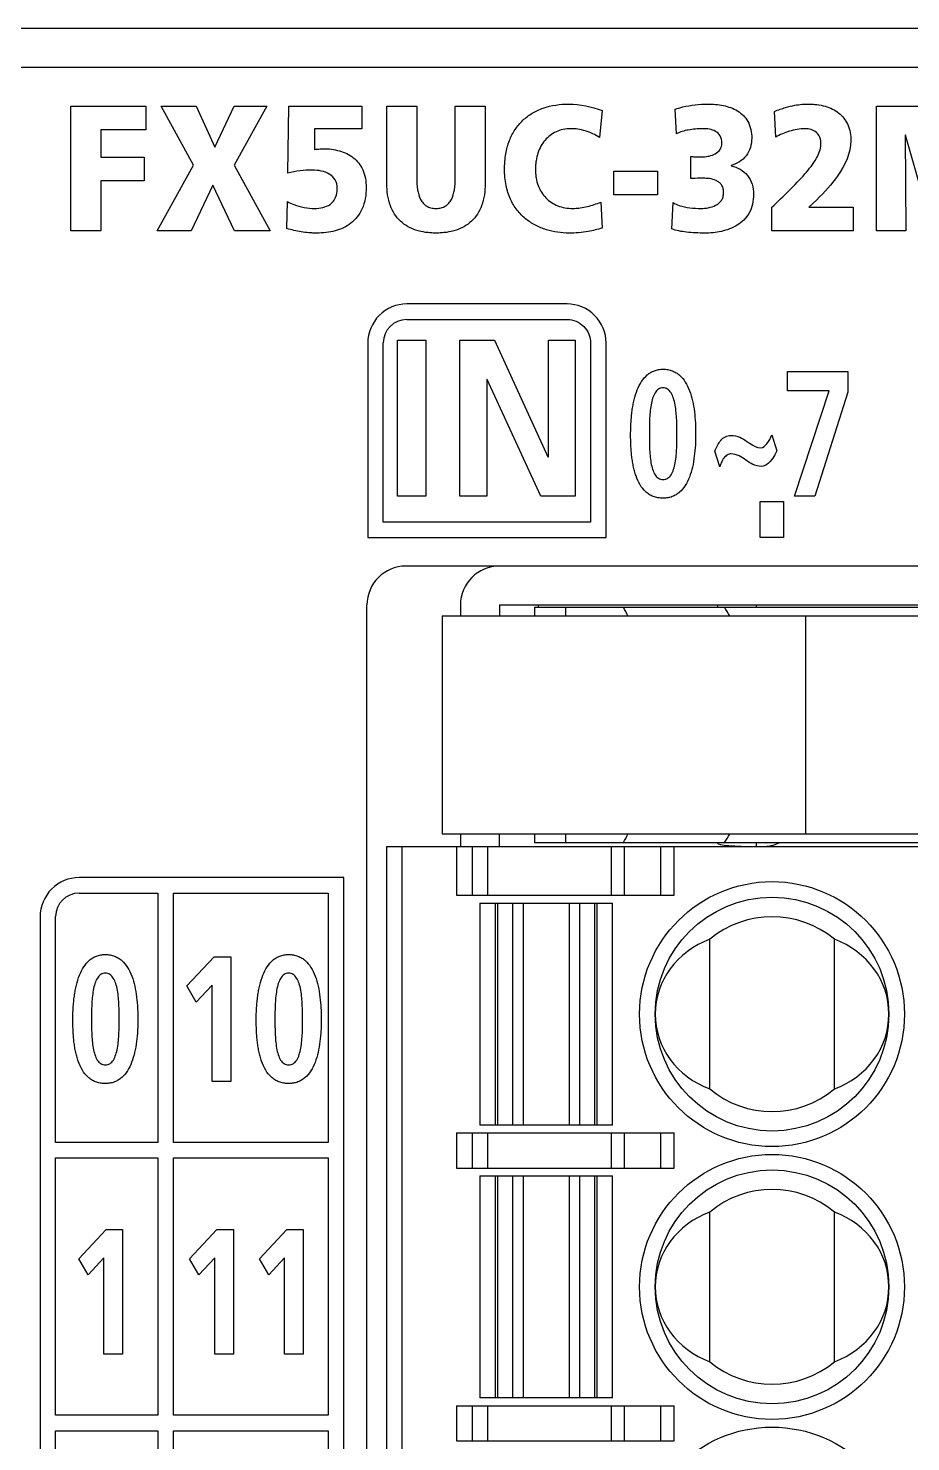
# Model space of a CAD drawing. Extents: x 174.2 to 222.4, y 163.3 to 260.6.
# Drawn here: x 198.83 to 210.15, y 239.5 to 257.64 of the extents above; entities that cross this region are included whole.
import ezdxf

# ---------------------------------------------------------------- set-up
doc = ezdxf.new("R2010")
doc.units = 0
doc.header["$LTSCALE"] = 23.1
doc.layers.get('0').update_dxf_attribs({"linetype": 'CONTINUOUS'})

msp = doc.modelspace()

# ---------------------------------------------------------------- linework, layer by layer
at = {"color": 7, "linetype": 'Continuous'}
for p, q in [((174.673, 257.635), (221.773, 257.635)), ((174.173, 257.135), (222.273, 257.135)), ((199.373, 255.035), (199.373, 256.635)), ((199.373, 256.635), (200.336, 256.635)), ((200.336, 256.635), (200.336, 256.333)), ((200.948, 255.877), (200.532, 256.635)), ((200.532, 256.635), (200.979, 256.635)), ((200.979, 256.635), (201.22, 256.108)), ((201.22, 256.108), (201.468, 256.635)), ((201.888, 256.635), (201.468, 255.877)), ((201.468, 256.635), (201.888, 256.635)), ((202.159, 255.776), (202.169, 256.635)), ((202.169, 256.635), (203.107, 256.635)), ((203.107, 256.635), (203.107, 256.347)), ((203.428, 255.643), (203.428, 256.635)), ((203.428, 256.635), (203.812, 256.635)), ((203.812, 256.635), (203.812, 255.714)), ((204.306, 255.714), (204.306, 256.635)), ((204.306, 256.635), (204.69, 256.635)), ((204.69, 256.635), (204.69, 255.643)), ((206.191, 256.581), (206.16, 256.234)), ((207.147, 256.282), (207.129, 256.597)), ((208.42, 256.237), (208.405, 256.569)), ((209.714, 255.035), (209.714, 256.635)), ((209.714, 256.635), (210.317, 256.635)), ((199.757, 256.333), (199.757, 255.982)), ((200.336, 256.333), (199.757, 256.333)), ((202.499, 256.347), (202.499, 256.081)), ((203.107, 256.347), (202.499, 256.347)), ((210.08, 256.264), (210.089, 255.035)), ((210.085, 256.264), (210.08, 256.264)), ((210.435, 255.035), (210.085, 256.264)), ((199.757, 255.982), (200.312, 255.982)), ((200.312, 255.982), (200.312, 255.679)), ((207.329, 255.707), (207.329, 255.991)), ((200.482, 255.035), (200.948, 255.877)), ((201.468, 255.877), (201.93, 255.035)), ((206.343, 255.5), (206.343, 255.803)), ((206.343, 255.803), (206.902, 255.803)), ((206.902, 255.803), (206.902, 255.5)), ((207.848, 255.874), (207.848, 255.87)), ((199.757, 255.679), (199.757, 255.035)), ((200.312, 255.679), (199.757, 255.679)), ((201.193, 255.624), (200.917, 255.035)), ((201.472, 255.035), (201.193, 255.624)), ((202.145, 255.065), (202.151, 255.411)), ((206.175, 255.406), (206.193, 255.072)), ((206.902, 255.5), (206.343, 255.5)), ((207.086, 255.062), (207.104, 255.4)), ((208.946, 255.436), (208.843, 255.338)), ((208.371, 255.035), (208.371, 255.34)), ((208.843, 255.338), (209.412, 255.338)), ((209.412, 255.338), (209.412, 255.035)), ((199.757, 255.035), (199.373, 255.035)), ((200.917, 255.035), (200.482, 255.035)), ((201.93, 255.035), (201.472, 255.035)), ((209.412, 255.035), (208.371, 255.035)), ((210.089, 255.035), (209.714, 255.035)), ((205.743, 254.098), (203.683, 254.098)), ((203.683, 253.898), (205.743, 253.898)), ((203.183, 253.598), (203.183, 251.099)), ((203.383, 251.299), (203.383, 253.598)), ((203.567, 251.633), (203.567, 253.632)), ((203.567, 253.632), (203.928, 253.632)), ((203.928, 253.632), (203.928, 251.633)), ((204.367, 251.633), (204.367, 253.632)), ((204.367, 253.632), (204.81, 253.632)), ((204.81, 253.632), (205.496, 252.137)), ((205.502, 252.137), (205.502, 253.632)), ((205.502, 253.632), (205.847, 253.632)), ((205.847, 253.632), (205.847, 251.633)), ((206.043, 253.598), (206.043, 251.299)), ((206.243, 251.099), (206.243, 253.598)), ((208.573, 252.981), (208.573, 253.233)), ((208.573, 253.233), (209.346, 253.233)), ((209.346, 253.233), (209.346, 252.967)), ((204.713, 253.128), (204.713, 251.633)), ((204.718, 253.128), (204.713, 253.128)), ((205.406, 251.633), (204.718, 253.128)), ((209.104, 252.981), (208.573, 252.981)), ((208.659, 251.633), (209.104, 252.981)), ((209.346, 252.967), (208.92, 251.633)), ((208.371, 252.417), (208.433, 252.215)), ((205.496, 252.137), (205.502, 252.137)), ((207.701, 252.009), (207.639, 252.211)), ((203.928, 251.633), (203.567, 251.633)), ((204.713, 251.633), (204.367, 251.633)), ((205.847, 251.633), (205.406, 251.633)), ((208.92, 251.633), (208.659, 251.633)), ((208.22, 251.099), (208.22, 251.563)), ((208.22, 251.563), (208.521, 251.563)), ((208.521, 251.563), (208.52, 251.099)), ((206.043, 251.299), (203.383, 251.299)), ((203.183, 251.099), (206.243, 251.099)), ((208.52, 251.099), (208.22, 251.099)), ((216.673, 250.735), (203.673, 250.735)), ((203.173, 172.235), (203.173, 250.235)), ((204.373, 250.235), (204.373, 250.095)), ((204.873, 250.235), (204.873, 250.095)), ((204.873, 250.235), (215.673, 250.235)), ((205.324, 250.205), (205.324, 250.095)), ((205.324, 250.205), (214.323, 250.205)), ((205.373, 250.205), (205.373, 250.235)), ((205.723, 250.205), (205.723, 250.095)), ((207.673, 250.235), (207.673, 250.205)), ((208.173, 250.205), (208.173, 250.235)), ((204.14, 250.095), (204.14, 247.295)), ((204.14, 250.095), (211.4, 250.095)), ((208.806, 247.295), (208.806, 250.095)), ((211.4, 247.295), (204.14, 247.295)), ((204.373, 247.295), (204.373, 247.135)), ((204.873, 247.135), (204.873, 247.295)), ((205.324, 247.295), (205.324, 247.185)), ((205.723, 247.295), (205.723, 247.185)), ((203.423, 247.135), (203.423, 214.835)), ((203.423, 247.135), (216.673, 247.135)), ((203.623, 214.835), (203.623, 247.135)), ((204.323, 247.135), (204.323, 246.51)), ((204.523, 247.135), (204.523, 246.51)), ((204.723, 246.51), (204.723, 247.135)), ((213.973, 247.185), (205.324, 247.185)), ((206.308, 247.135), (206.308, 246.51)), ((206.481, 246.51), (206.481, 247.135)), ((206.943, 247.135), (206.943, 246.51)), ((207.116, 246.51), (207.116, 247.135)), ((207.673, 247.185), (207.673, 247.179)), ((208.173, 247.135), (208.173, 247.185)), ((202.875, 246.737), (199.477, 246.737)), ((202.875, 218.744), (202.875, 246.737)), ((199.477, 246.537), (200.489, 246.537)), ((200.489, 246.537), (200.489, 243.339)), ((200.689, 243.339), (200.689, 246.537)), ((200.689, 246.537), (202.675, 246.537)), ((202.675, 246.537), (202.675, 243.339)), ((204.323, 246.51), (207.116, 246.51)), ((204.623, 246.41), (204.623, 243.56)), ((204.623, 246.41), (206.323, 246.41)), ((204.823, 243.56), (204.823, 246.41)), ((204.848, 246.41), (204.848, 243.56)), ((205.046, 243.56), (205.046, 246.41)), ((205.176, 246.41), (205.176, 243.56)), ((205.771, 243.56), (205.771, 246.41)), ((205.901, 246.41), (205.901, 243.56)), ((206.099, 243.56), (206.099, 246.41)), ((206.123, 246.41), (206.123, 243.56)), ((206.323, 243.56), (206.323, 246.41)), ((198.977, 246.236), (198.977, 219.244)), ((199.177, 243.339), (199.177, 246.236)), ((207.573, 244.025), (207.573, 245.946)), ((209.173, 244.025), (209.173, 245.946)), ((200.861, 245.346), (201.212, 245.722)), ((201.212, 245.722), (201.425, 245.722)), ((201.425, 245.722), (201.425, 244.122)), ((200.982, 245.137), (200.861, 245.346)), ((201.184, 245.358), (200.982, 245.137)), ((201.184, 244.122), (201.184, 245.358)), ((201.425, 244.122), (201.184, 244.122)), ((204.323, 243.46), (204.323, 243.01)), ((204.323, 243.46), (207.116, 243.46)), ((204.523, 243.46), (204.523, 243.01)), ((206.323, 243.56), (204.623, 243.56)), ((204.723, 243.01), (204.723, 243.46)), ((206.308, 243.46), (206.308, 243.01)), ((206.481, 243.01), (206.481, 243.46)), ((206.943, 243.46), (206.943, 243.01)), ((207.116, 243.01), (207.116, 243.46)), ((200.489, 243.339), (199.177, 243.339)), ((202.675, 243.339), (200.689, 243.339)), ((199.177, 239.839), (199.177, 243.139)), ((199.177, 243.139), (200.489, 243.139)), ((200.489, 243.139), (200.489, 239.839)), ((200.689, 239.839), (200.689, 243.139)), ((200.689, 243.139), (202.675, 243.139)), ((202.675, 243.139), (202.675, 239.839)), ((204.323, 243.01), (207.116, 243.01)), ((204.623, 242.91), (204.623, 240.06)), ((204.623, 242.91), (206.323, 242.91)), ((204.823, 240.06), (204.823, 242.91)), ((204.848, 242.91), (204.848, 240.06)), ((205.046, 240.06), (205.046, 242.91)), ((205.176, 242.91), (205.176, 240.06)), ((205.771, 240.06), (205.771, 242.91)), ((205.901, 242.91), (205.901, 240.06)), ((206.099, 240.06), (206.099, 242.91)), ((206.123, 242.91), (206.123, 240.06)), ((206.323, 240.06), (206.323, 242.91)), ((207.573, 240.525), (207.573, 242.446)), ((209.173, 240.525), (209.173, 242.446)), ((199.473, 241.846), (199.824, 242.222)), ((199.824, 242.222), (200.037, 242.222)), ((200.037, 242.222), (200.037, 240.622)), ((200.896, 241.846), (201.246, 242.222)), ((201.246, 242.222), (201.459, 242.222)), ((201.459, 242.222), (201.459, 240.622)), ((201.793, 241.846), (202.143, 242.222)), ((202.143, 242.222), (202.356, 242.222)), ((202.356, 242.222), (202.356, 240.622)), ((199.594, 241.638), (199.473, 241.846)), ((199.796, 241.858), (199.594, 241.638)), ((199.796, 240.622), (199.796, 241.858)), ((201.016, 241.638), (200.896, 241.846)), ((201.219, 241.858), (201.016, 241.638)), ((201.219, 240.622), (201.219, 241.858)), ((201.913, 241.638), (201.793, 241.846)), ((202.115, 241.858), (201.913, 241.638)), ((202.115, 240.622), (202.115, 241.858)), ((200.037, 240.622), (199.796, 240.622)), ((201.459, 240.622), (201.219, 240.622)), ((202.356, 240.622), (202.115, 240.622)), ((204.323, 239.96), (204.323, 239.51)), ((204.323, 239.96), (207.116, 239.96)), ((204.523, 239.96), (204.523, 239.51)), ((206.323, 240.06), (204.623, 240.06)), ((204.723, 239.51), (204.723, 239.96)), ((206.308, 239.96), (206.308, 239.51)), ((206.481, 239.51), (206.481, 239.96)), ((206.943, 239.96), (206.943, 239.51)), ((207.116, 239.51), (207.116, 239.96)), ((200.489, 239.839), (199.177, 239.839)), ((202.675, 239.839), (200.689, 239.839)), ((199.177, 236.338), (199.177, 239.639)), ((199.177, 239.639), (200.489, 239.639)), ((200.489, 239.639), (200.489, 236.338)), ((200.689, 236.338), (200.689, 239.639)), ((200.689, 239.639), (202.675, 239.639)), ((202.675, 239.639), (202.675, 236.338)), ((204.323, 239.51), (207.116, 239.51))]:
    msp.add_line(p, q, dxfattribs=at)
for centre, radius in [((208.373, 244.985), 1.7), ((208.373, 244.985), 1.5), ((208.373, 241.485), 1.7), ((208.373, 241.485), 1.5), ((208.373, 237.985), 1.7)]:
    msp.add_circle(centre, radius, dxfattribs=at)
for centre, radius, start, end in [((203.683, 253.597), 0.301, 90.0428, 179.9243), ((203.673, 250.235), 0.5, 90, 180), ((204.873, 250.235), 0.5, 90, 180), ((203.916, 248.792), 2.915, 26.5634, 29.0074), ((205.337, 248.616), 2.899, 30.6779, 33.2404), ((203.923, 248.595), 2.907, 330.9893, 333.4399), ((205.337, 248.775), 2.899, 326.7596, 329.3221), ((208.248, 247.635), 0.5, 270, 295.8419), ((199.478, 246.236), 0.301, 90.0428, 179.9243), ((208.373, 244.985), 1.25, 50.2082, 129.7918), ((208.373, 244.985), 1.25, 230.2082, 309.7918), ((208.373, 241.485), 1.25, 50.2082, 129.7918), ((208.373, 241.485), 1.25, 230.2082, 309.7918)]:
    msp.add_arc(centre, radius, start, end, dxfattribs=at)
for centre, major_axis, ratio, start_param, end_param in [((208.173, 247.179), (0.5, 0), 0.087489, 3.141593, 4.712389), ((207.979, 244.985), (1.105, 0), 0.93405, 1.94622, 4.336965), ((208.768, 244.985), (1.105, 0), 0.93405, 5.087813, 7.478558), ((207.979, 241.485), (1.105, 0), 0.93405, 1.94622, 4.336965), ((208.768, 241.485), (1.105, 0), 0.93405, 5.087813, 7.478558)]:
    msp.add_ellipse(centre, major_axis=major_axis, ratio=ratio, start_param=start_param, end_param=end_param, dxfattribs=at)
for points, knots in [([(205.767, 255.007), (205.668, 255.007), (205.519, 255.028), (205.334, 255.103), (205.205, 255.187), (205.093, 255.301), (205.022, 255.42), (204.981, 255.529), (204.957, 255.621), (204.945, 255.703), (204.94, 255.773), (204.939, 255.827), (204.94, 255.879), (204.944, 255.945), (204.954, 256.023), (204.973, 256.111), (205.008, 256.218), (205.069, 256.338), (205.17, 256.458), (205.293, 256.551), (205.488, 256.64), (205.653, 256.663), (205.764, 256.663)], [0, 0, 0, 0, 0.111468, 0.168458, 0.22605, 0.285228, 0.348032, 0.381755, 0.417559, 0.455899, 0.476172, 0.497252, 0.516743, 0.535644, 0.571798, 0.605992, 0.638513, 0.699645, 0.757729, 0.815107, 0.873768, 1, 1, 1, 1]), ([(207.129, 256.597), (207.161, 256.607), (207.297, 256.648), (207.44, 256.663), (207.547, 256.663)], [0, 0, 0, 0, 0.242036, 1, 1, 1, 1]), ([(207.547, 256.663), (207.615, 256.663), (207.747, 256.652), (207.935, 256.589), (208.086, 256.441), (208.112, 256.299), (208.112, 256.225)], [0, 0, 0, 0, 0.251046, 0.492138, 0.725254, 1, 1, 1, 1]), ([(208.405, 256.569), (208.452, 256.588), (208.537, 256.618), (208.656, 256.647), (208.74, 256.659), (208.796, 256.663), (208.831, 256.663), (208.862, 256.663), (208.901, 256.661), (208.965, 256.655), (209.053, 256.638), (209.148, 256.602), (209.257, 256.535), (209.363, 256.4), (209.385, 256.264), (209.385, 256.193)], [0, 0, 0, 0, 0.119419, 0.21532, 0.291051, 0.322242, 0.349354, 0.373114, 0.396452, 0.441865, 0.527789, 0.607919, 0.683719, 0.831596, 1, 1, 1, 1]), ([(205.785, 256.347), (205.722, 256.347), (205.597, 256.322), (205.472, 256.225), (205.403, 256.124), (205.364, 256.034), (205.345, 255.952), (205.337, 255.883), (205.335, 255.827), (205.337, 255.772), (205.346, 255.7), (205.367, 255.618), (205.41, 255.53), (205.487, 255.432), (205.594, 255.363), (205.716, 255.329), (205.79, 255.323), (205.832, 255.324), (205.839, 255.324)], [0, 0, 0, 0, 0.120298, 0.23377, 0.292395, 0.353638, 0.418338, 0.45222, 0.487199, 0.523764, 0.558662, 0.624151, 0.685336, 0.743927, 0.859552, 0.920424, 0.984938, 1, 1, 1, 1]), ([(206.16, 256.234), (206.103, 256.269), (205.982, 256.328), (205.849, 256.347), (205.785, 256.347)], [0, 0, 0, 0, 0.512989, 1, 1, 1, 1]), ([(207.481, 256.347), (207.42, 256.347), (207.306, 256.337), (207.194, 256.306), (207.147, 256.282)], [0, 0, 0, 0, 0.540135, 1, 1, 1, 1]), ([(207.729, 256.163), (207.729, 256.195), (207.718, 256.257), (207.65, 256.319), (207.568, 256.343), (207.511, 256.347), (207.481, 256.347)], [0, 0, 0, 0, 0.27597, 0.507083, 0.748469, 1, 1, 1, 1]), ([(208.797, 256.347), (208.729, 256.347), (208.598, 256.32), (208.474, 256.271), (208.42, 256.237)], [0, 0, 0, 0, 0.516294, 1, 1, 1, 1]), ([(209.001, 256.145), (209.001, 256.176), (208.994, 256.233), (208.932, 256.326), (208.848, 256.347), (208.797, 256.347)], [0, 0, 0, 0, 0.288461, 0.524904, 1, 1, 1, 1]), ([(207.494, 255.987), (207.518, 255.987), (207.571, 255.994), (207.646, 256.021), (207.713, 256.077), (207.729, 256.134), (207.729, 256.163)], [0, 0, 0, 0, 0.230539, 0.484375, 0.734347, 1, 1, 1, 1]), ([(208.112, 256.225), (208.112, 256.146), (208.067, 255.981), (207.921, 255.896), (207.848, 255.874)], [0, 0, 0, 0, 0.509558, 1, 1, 1, 1]), ([(208.371, 255.34), (208.445, 255.411), (208.59, 255.549), (208.789, 255.753), (208.94, 255.942), (209.001, 256.083), (209.001, 256.145)], [0, 0, 0, 0, 0.297218, 0.580635, 0.820776, 1, 1, 1, 1]), ([(209.385, 256.193), (209.385, 256.034), (209.243, 255.747), (209.045, 255.531), (208.946, 255.436)], [0, 0, 0, 0, 0.536709, 1, 1, 1, 1]), ([(202.499, 256.081), (202.511, 256.082), (202.549, 256.085), (202.587, 256.09), (202.613, 256.09)], [0, 0, 0, 0, 0.325763, 1, 1, 1, 1]), ([(202.613, 256.09), (202.683, 256.09), (202.82, 256.074), (203.007, 255.987), (203.14, 255.817), (203.163, 255.671), (203.163, 255.594)], [0, 0, 0, 0, 0.253552, 0.488806, 0.72319, 1, 1, 1, 1]), ([(207.329, 255.991), (207.344, 255.989), (207.399, 255.985), (207.454, 255.987), (207.494, 255.987)], [0, 0, 0, 0, 0.279835, 1, 1, 1, 1]), ([(202.792, 255.581), (202.792, 255.619), (202.776, 255.695), (202.691, 255.773), (202.586, 255.808), (202.511, 255.815), (202.472, 255.815)], [0, 0, 0, 0, 0.260648, 0.493644, 0.740965, 1, 1, 1, 1]), ([(207.848, 255.87), (207.927, 255.852), (208.088, 255.767), (208.135, 255.59), (208.135, 255.505)], [0, 0, 0, 0, 0.486432, 1, 1, 1, 1]), ([(203.163, 255.594), (203.163, 255.499), (203.138, 255.322), (202.98, 255.119), (202.8, 255.04), (202.649, 255.012), (202.553, 255.006), (202.478, 255.008), (202.411, 255.012), (202.299, 255.027), (202.205, 255.048), (202.145, 255.065)], [0, 0, 0, 0, 0.208732, 0.376946, 0.541105, 0.626717, 0.714223, 0.75269, 0.790164, 0.862602, 1, 1, 1, 1]), ([(202.501, 255.324), (202.536, 255.324), (202.606, 255.33), (202.704, 255.369), (202.78, 255.457), (202.792, 255.538), (202.792, 255.581)], [0, 0, 0, 0, 0.239558, 0.471298, 0.70681, 1, 1, 1, 1]), ([(204.69, 255.643), (204.69, 255.547), (204.669, 255.369), (204.552, 255.181), (204.425, 255.088), (204.315, 255.041), (204.214, 255.018), (204.127, 255.009), (204.059, 255.007), (203.991, 255.009), (203.905, 255.018), (203.803, 255.041), (203.694, 255.088), (203.567, 255.181), (203.449, 255.369), (203.428, 255.547), (203.428, 255.643)], [0, 0, 0, 0, 0.141578, 0.257766, 0.313872, 0.371824, 0.43346, 0.466073, 0.5, 0.533927, 0.56654, 0.628176, 0.686128, 0.742234, 0.858422, 1, 1, 1, 1]), ([(203.812, 255.714), (203.812, 255.664), (203.817, 255.57), (203.847, 255.459), (203.892, 255.39), (203.937, 255.352), (203.983, 255.333), (204.025, 255.325), (204.059, 255.323), (204.093, 255.325), (204.135, 255.333), (204.181, 255.352), (204.226, 255.39), (204.271, 255.459), (204.301, 255.57), (204.306, 255.664), (204.306, 255.714)], [0, 0, 0, 0, 0.144075, 0.268822, 0.324611, 0.378689, 0.435332, 0.466332, 0.49995, 0.533621, 0.564661, 0.621345, 0.675428, 0.731205, 0.855929, 1, 1, 1, 1]), ([(207.49, 255.711), (207.475, 255.711), (207.421, 255.711), (207.367, 255.709), (207.329, 255.707)], [0, 0, 0, 0, 0.279292, 1, 1, 1, 1]), ([(207.461, 255.324), (207.492, 255.324), (207.557, 255.33), (207.635, 255.353), (207.691, 255.389), (207.725, 255.425), (207.743, 255.464), (207.75, 255.499), (207.752, 255.528), (207.75, 255.556), (207.743, 255.59), (207.726, 255.627), (207.694, 255.66), (207.642, 255.69), (207.572, 255.708), (207.516, 255.711), (207.49, 255.711)], [0, 0, 0, 0, 0.123424, 0.25487, 0.319192, 0.382819, 0.449061, 0.485028, 0.523979, 0.562656, 0.59774, 0.660649, 0.719439, 0.777981, 0.895463, 1, 1, 1, 1]), ([(202.151, 255.411), (202.178, 255.396), (202.288, 255.345), (202.411, 255.324), (202.501, 255.324)], [0, 0, 0, 0, 0.253962, 1, 1, 1, 1]), ([(205.839, 255.324), (205.863, 255.325), (205.918, 255.33), (206.032, 255.352), (206.119, 255.382), (206.175, 255.406)], [0, 0, 0, 0, 0.204802, 0.477277, 1, 1, 1, 1]), ([(207.104, 255.4), (207.128, 255.384), (207.24, 255.332), (207.366, 255.324), (207.461, 255.324)], [0, 0, 0, 0, 0.229298, 1, 1, 1, 1]), ([(208.135, 255.505), (208.135, 255.421), (208.103, 255.259), (207.932, 255.093), (207.724, 255.021), (207.579, 255.007), (207.506, 255.007)], [0, 0, 0, 0, 0.278758, 0.516628, 0.758336, 1, 1, 1, 1]), ([(206.193, 255.072), (206.133, 255.055), (205.994, 255.018), (205.849, 255.007), (205.767, 255.007)], [0, 0, 0, 0, 0.430248, 1, 1, 1, 1]), ([(207.506, 255.007), (207.429, 255.007), (207.287, 255.013), (207.145, 255.038), (207.086, 255.062)], [0, 0, 0, 0, 0.545372, 1, 1, 1, 1]), ([(205.743, 253.898), (205.819, 253.898), (205.979, 253.834), (206.043, 253.674), (206.043, 253.598)], [0, 0, 0, 0, 0.499857, 1, 1, 1, 1]), ([(206.557, 252.428), (206.557, 252.43), (206.557, 252.433), (206.557, 252.439), (206.558, 252.45), (206.558, 252.472), (206.559, 252.504), (206.56, 252.542), (206.563, 252.592), (206.568, 252.654), (206.576, 252.727), (206.588, 252.799), (206.607, 252.889), (206.639, 252.993), (206.693, 253.103), (206.755, 253.177), (206.813, 253.22), (206.862, 253.243), (206.906, 253.255), (206.944, 253.26), (206.974, 253.261), (207.005, 253.26), (207.045, 253.255), (207.091, 253.242), (207.142, 253.217), (207.203, 253.172), (207.265, 253.095), (207.318, 252.982), (207.355, 252.853), (207.378, 252.714), (207.388, 252.595), (207.391, 252.499), (207.392, 252.452), (207.392, 252.428)], [0, 0, 0, 0, 0.002282, 0.004565, 0.009134, 0.018284, 0.036615, 0.054958, 0.073276, 0.109698, 0.145611, 0.180764, 0.214928, 0.279512, 0.338439, 0.392151, 0.417908, 0.44367, 0.470246, 0.484135, 0.498573, 0.514119, 0.528993, 0.557212, 0.58428, 0.611103, 0.666487, 0.726629, 0.791786, 0.860605, 0.930889, 0.965769, 1, 1, 1, 1]), ([(207.151, 252.428), (207.151, 252.488), (207.151, 252.581), (207.143, 252.706), (207.131, 252.8), (207.111, 252.886), (207.085, 252.947), (207.057, 252.985), (207.033, 253.006), (207.004, 253.02), (206.973, 253.024), (206.942, 253.02), (206.914, 253.006), (206.89, 252.985), (206.862, 252.947), (206.837, 252.885), (206.818, 252.8), (206.806, 252.706), (206.798, 252.581), (206.798, 252.488), (206.798, 252.428)], [0, 0, 0, 0, 0.134993, 0.209239, 0.281701, 0.348192, 0.405643, 0.430832, 0.454201, 0.476902, 0.500696, 0.524085, 0.546461, 0.569594, 0.594622, 0.651902, 0.718328, 0.790767, 0.865007, 1, 1, 1, 1]), ([(207.392, 252.428), (207.392, 252.405), (207.391, 252.357), (207.388, 252.262), (207.377, 252.144), (207.354, 252.007), (207.317, 251.879), (207.264, 251.768), (207.202, 251.692), (207.141, 251.648), (207.09, 251.623), (207.044, 251.611), (207.004, 251.606), (206.972, 251.605), (206.94, 251.606), (206.898, 251.611), (206.849, 251.625), (206.797, 251.651), (206.735, 251.698), (206.673, 251.778), (206.632, 251.872), (206.606, 251.955), (206.591, 252.021), (206.579, 252.089), (206.57, 252.158), (206.564, 252.228), (206.561, 252.285), (206.559, 252.33), (206.558, 252.358), (206.558, 252.38), (206.558, 252.396), (206.558, 252.41), (206.557, 252.419), (206.557, 252.424), (206.557, 252.427), (206.557, 252.428)], [0, 0, 0, 0, 0.034343, 0.06925, 0.139387, 0.207878, 0.272631, 0.332391, 0.387493, 0.414217, 0.441201, 0.469331, 0.484148, 0.499625, 0.51606, 0.531713, 0.561221, 0.589307, 0.616973, 0.673722, 0.734842, 0.767131, 0.800322, 0.83414, 0.868259, 0.90231, 0.935898, 0.952388, 0.968605, 0.976594, 0.984494, 0.992299, 0.996163, 0.998085, 1, 1, 1, 1]), ([(206.798, 252.428), (206.798, 252.37), (206.798, 252.278), (206.805, 252.155), (206.817, 252.063), (206.836, 251.979), (206.862, 251.918), (206.89, 251.88), (206.914, 251.86), (206.942, 251.846), (206.973, 251.842), (207.005, 251.846), (207.033, 251.859), (207.058, 251.88), (207.086, 251.918), (207.112, 251.979), (207.132, 252.063), (207.144, 252.155), (207.151, 252.278), (207.151, 252.37), (207.151, 252.428)], [0, 0, 0, 0, 0.134044, 0.208017, 0.280299, 0.346679, 0.404071, 0.429255, 0.452644, 0.475399, 0.499291, 0.523594, 0.54668, 0.57031, 0.595659, 0.653225, 0.719672, 0.791977, 0.865955, 1, 1, 1, 1]), ([(207.639, 252.211), (207.658, 252.259), (207.693, 252.331), (207.771, 252.4), (207.822, 252.412), (207.847, 252.412)], [0, 0, 0, 0, 0.513318, 0.755269, 1, 1, 1, 1]), ([(207.847, 252.412), (207.885, 252.412), (207.959, 252.396), (208.02, 252.354), (208.048, 252.334)], [0, 0, 0, 0, 0.527844, 1, 1, 1, 1]), ([(208.048, 252.334), (208.063, 252.325), (208.117, 252.288), (208.179, 252.252), (208.228, 252.252)], [0, 0, 0, 0, 0.268666, 1, 1, 1, 1]), ([(208.228, 252.252), (208.26, 252.252), (208.323, 252.313), (208.352, 252.378), (208.371, 252.417)], [0, 0, 0, 0, 0.423132, 1, 1, 1, 1]), ([(207.849, 252.174), (207.831, 252.174), (207.793, 252.163), (207.752, 252.121), (207.723, 252.068), (207.708, 252.029), (207.701, 252.009)], [0, 0, 0, 0, 0.231099, 0.467084, 0.727705, 1, 1, 1, 1]), ([(208.036, 252.094), (208.008, 252.114), (207.952, 252.155), (207.883, 252.174), (207.849, 252.174)], [0, 0, 0, 0, 0.500725, 1, 1, 1, 1]), ([(208.433, 252.215), (208.422, 252.19), (208.382, 252.107), (208.304, 252.013), (208.235, 252.013)], [0, 0, 0, 0, 0.280953, 1, 1, 1, 1]), ([(208.235, 252.013), (208.198, 252.013), (208.125, 252.032), (208.065, 252.073), (208.036, 252.094)], [0, 0, 0, 0, 0.505782, 1, 1, 1, 1]), ([(199.398, 244.917), (199.398, 244.919), (199.398, 244.922), (199.398, 244.928), (199.398, 244.939), (199.398, 244.961), (199.399, 244.993), (199.4, 245.031), (199.403, 245.081), (199.408, 245.143), (199.416, 245.216), (199.428, 245.288), (199.447, 245.378), (199.479, 245.482), (199.533, 245.592), (199.595, 245.666), (199.654, 245.709), (199.702, 245.732), (199.747, 245.744), (199.784, 245.749), (199.814, 245.75), (199.845, 245.749), (199.885, 245.744), (199.932, 245.731), (199.983, 245.706), (200.043, 245.661), (200.106, 245.584), (200.159, 245.471), (200.195, 245.342), (200.218, 245.203), (200.228, 245.084), (200.232, 244.988), (200.232, 244.941), (200.232, 244.917)], [0, 0, 0, 0, 0.002282, 0.004564, 0.009134, 0.018284, 0.036615, 0.054957, 0.073275, 0.109697, 0.145611, 0.180765, 0.214932, 0.279524, 0.338463, 0.392192, 0.417957, 0.443726, 0.470306, 0.484197, 0.498636, 0.514166, 0.529027, 0.557226, 0.584281, 0.611097, 0.666478, 0.726623, 0.791785, 0.860606, 0.93089, 0.965769, 1, 1, 1, 1]), ([(201.752, 244.917), (201.752, 244.919), (201.752, 244.922), (201.752, 244.928), (201.752, 244.939), (201.752, 244.961), (201.753, 244.993), (201.754, 245.031), (201.757, 245.081), (201.762, 245.143), (201.77, 245.216), (201.782, 245.288), (201.801, 245.378), (201.833, 245.482), (201.887, 245.592), (201.949, 245.666), (202.007, 245.709), (202.056, 245.732), (202.1, 245.744), (202.138, 245.749), (202.168, 245.75), (202.199, 245.749), (202.239, 245.744), (202.286, 245.731), (202.337, 245.706), (202.397, 245.661), (202.46, 245.584), (202.512, 245.471), (202.549, 245.342), (202.572, 245.203), (202.582, 245.084), (202.585, 244.988), (202.586, 244.941), (202.586, 244.917)], [0, 0, 0, 0, 0.002282, 0.004565, 0.009134, 0.018284, 0.036615, 0.054958, 0.073276, 0.109698, 0.145611, 0.180764, 0.214928, 0.279512, 0.338439, 0.392151, 0.417908, 0.44367, 0.470246, 0.484135, 0.498573, 0.514119, 0.528993, 0.557212, 0.58428, 0.611103, 0.666487, 0.726629, 0.791786, 0.860605, 0.930889, 0.965769, 1, 1, 1, 1]), ([(199.992, 244.917), (199.992, 244.977), (199.991, 245.07), (199.984, 245.195), (199.972, 245.289), (199.952, 245.375), (199.926, 245.436), (199.898, 245.474), (199.873, 245.495), (199.845, 245.509), (199.814, 245.513), (199.783, 245.509), (199.754, 245.495), (199.731, 245.474), (199.703, 245.436), (199.677, 245.374), (199.658, 245.289), (199.646, 245.195), (199.638, 245.07), (199.638, 244.977), (199.638, 244.917)], [0, 0, 0, 0, 0.134993, 0.209239, 0.281701, 0.348192, 0.405643, 0.430832, 0.454201, 0.476902, 0.500696, 0.524085, 0.546461, 0.569594, 0.594622, 0.651902, 0.718328, 0.790767, 0.865007, 1, 1, 1, 1]), ([(202.346, 244.917), (202.346, 244.977), (202.345, 245.07), (202.338, 245.195), (202.326, 245.289), (202.306, 245.375), (202.28, 245.436), (202.251, 245.474), (202.227, 245.495), (202.199, 245.509), (202.167, 245.513), (202.136, 245.509), (202.108, 245.495), (202.084, 245.474), (202.057, 245.436), (202.031, 245.374), (202.012, 245.289), (202, 245.195), (201.992, 245.07), (201.992, 244.977), (201.992, 244.917)], [0, 0, 0, 0, 0.134993, 0.20924, 0.281704, 0.348202, 0.405672, 0.430879, 0.454275, 0.477012, 0.500851, 0.524195, 0.546535, 0.569641, 0.594651, 0.651913, 0.718331, 0.790768, 0.865007, 1, 1, 1, 1]), ([(200.232, 244.917), (200.232, 244.894), (200.232, 244.847), (200.228, 244.751), (200.218, 244.633), (200.194, 244.496), (200.157, 244.368), (200.104, 244.257), (200.042, 244.181), (199.981, 244.137), (199.931, 244.112), (199.884, 244.1), (199.845, 244.095), (199.813, 244.094), (199.78, 244.095), (199.738, 244.1), (199.69, 244.114), (199.637, 244.14), (199.576, 244.187), (199.514, 244.267), (199.472, 244.361), (199.447, 244.444), (199.431, 244.51), (199.419, 244.578), (199.41, 244.647), (199.404, 244.717), (199.401, 244.774), (199.399, 244.819), (199.398, 244.847), (199.398, 244.869), (199.398, 244.885), (199.398, 244.899), (199.398, 244.908), (199.398, 244.913), (199.398, 244.916), (199.398, 244.917)], [0, 0, 0, 0, 0.034342, 0.069249, 0.139387, 0.207881, 0.272638, 0.332403, 0.387502, 0.414218, 0.441189, 0.469298, 0.484103, 0.499565, 0.516, 0.531655, 0.561167, 0.589261, 0.616935, 0.6737, 0.734831, 0.767125, 0.800318, 0.834139, 0.868259, 0.90231, 0.935898, 0.952389, 0.968606, 0.976595, 0.984495, 0.992299, 0.996163, 0.998085, 1, 1, 1, 1]), ([(199.638, 244.917), (199.638, 244.859), (199.638, 244.767), (199.646, 244.644), (199.657, 244.552), (199.677, 244.468), (199.702, 244.407), (199.73, 244.369), (199.754, 244.349), (199.782, 244.335), (199.814, 244.331), (199.845, 244.335), (199.874, 244.348), (199.898, 244.369), (199.927, 244.407), (199.953, 244.468), (199.972, 244.552), (199.984, 244.644), (199.992, 244.767), (199.992, 244.859), (199.992, 244.917)], [0, 0, 0, 0, 0.134044, 0.208017, 0.280299, 0.346679, 0.404071, 0.429255, 0.452644, 0.475399, 0.499291, 0.523594, 0.54668, 0.57031, 0.595659, 0.653225, 0.719672, 0.791977, 0.865955, 1, 1, 1, 1]), ([(202.586, 244.917), (202.586, 244.894), (202.585, 244.847), (202.582, 244.751), (202.571, 244.633), (202.548, 244.496), (202.511, 244.368), (202.458, 244.257), (202.396, 244.181), (202.335, 244.137), (202.285, 244.112), (202.238, 244.1), (202.198, 244.095), (202.166, 244.094), (202.134, 244.095), (202.092, 244.1), (202.043, 244.114), (201.991, 244.14), (201.929, 244.187), (201.868, 244.267), (201.826, 244.361), (201.801, 244.444), (201.785, 244.51), (201.773, 244.578), (201.764, 244.647), (201.758, 244.717), (201.755, 244.774), (201.753, 244.819), (201.752, 244.847), (201.752, 244.869), (201.752, 244.885), (201.752, 244.899), (201.752, 244.908), (201.752, 244.913), (201.752, 244.916), (201.752, 244.917)], [0, 0, 0, 0, 0.034345, 0.069254, 0.139395, 0.207889, 0.272646, 0.33241, 0.387515, 0.41424, 0.441225, 0.469356, 0.484174, 0.499653, 0.516073, 0.531715, 0.561204, 0.589279, 0.61694, 0.67369, 0.734818, 0.767111, 0.800306, 0.834128, 0.86825, 0.902304, 0.935894, 0.952386, 0.968604, 0.976593, 0.984494, 0.992298, 0.996162, 0.998085, 1, 1, 1, 1]), ([(201.992, 244.917), (201.992, 244.859), (201.992, 244.767), (202, 244.644), (202.011, 244.552), (202.031, 244.468), (202.056, 244.407), (202.084, 244.369), (202.108, 244.349), (202.136, 244.335), (202.167, 244.331), (202.199, 244.335), (202.228, 244.348), (202.252, 244.369), (202.281, 244.407), (202.306, 244.468), (202.326, 244.552), (202.338, 244.644), (202.346, 244.767), (202.346, 244.859), (202.346, 244.917)], [0, 0, 0, 0, 0.134044, 0.208016, 0.280296, 0.346668, 0.404041, 0.429206, 0.452568, 0.475287, 0.499134, 0.523482, 0.546605, 0.570262, 0.595629, 0.653215, 0.719669, 0.791976, 0.865955, 1, 1, 1, 1])]:
    msp.add_open_spline(points, degree=3, knots=knots, dxfattribs=at)
for points in [[(205.764, 256.663), (205.909, 256.663), (206.054, 256.626), (206.191, 256.581)], [(202.472, 255.815), (202.367, 255.815), (202.26, 255.805), (202.159, 255.776)], [(203.683, 254.098), (203.556, 254.098), (203.291, 253.99), (203.183, 253.725), (203.183, 253.598)], [(206.243, 253.598), (206.243, 253.725), (206.135, 253.99), (205.87, 254.098), (205.743, 254.098)], [(199.477, 246.737), (199.35, 246.737), (199.085, 246.629), (198.977, 246.364), (198.977, 246.236)]]:
    msp.add_open_spline(points, degree=3, dxfattribs=at)

doc.saveas('drawing.dxf')
